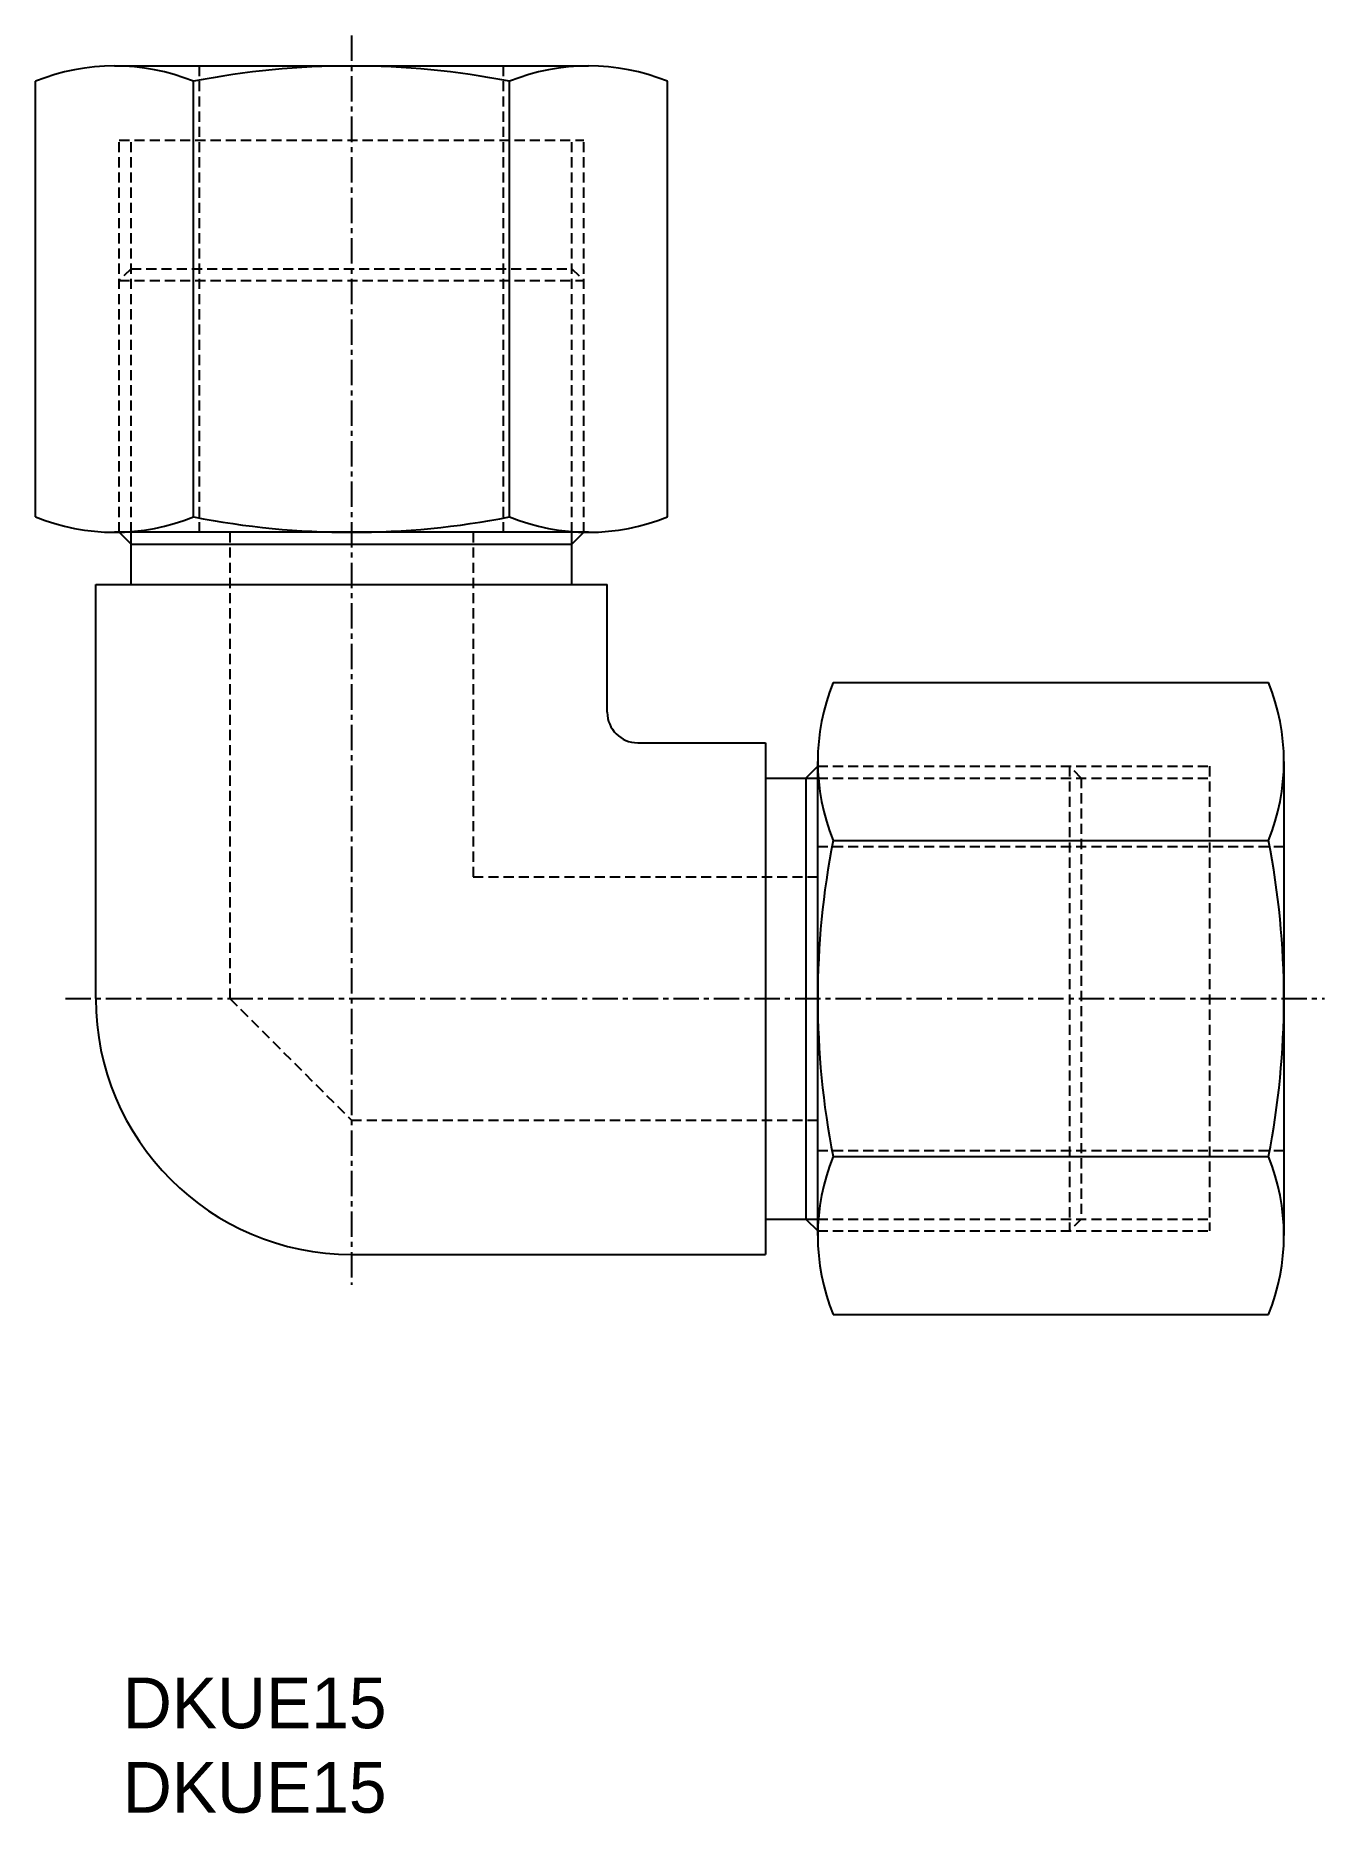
# Model space of a CAD drawing. Extents: x 171.5 to 235.1, y 194.1 to 281.8.
import ezdxf

# ---------------------------------------------------------------- set-up
doc = ezdxf.new("R2010")
doc.units = 0
doc.linetypes.add('CENTER', pattern=[2, 1.25, -0.25, 0.25, -0.25])
doc.linetypes.add('DASHED', pattern=[0.75, 0.5, -0.25])
doc.layers.get('0').update_dxf_attribs({"linetype": 'CONTINUOUS'})
doc.layers.add('CENTER', color=1, linetype='CENTER')

msp = doc.modelspace()

# ---------------------------------------------------------------- linework, layer by layer
for p, q in [((175.373, 280.283), (187.065, 280.283)), ((187.065, 280.283), (198.756, 280.283)), ((171.476, 258.04), (171.476, 279.526)), ((179.27, 258.04), (179.27, 279.526)), ((194.859, 258.04), (194.859, 279.526)), ((202.653, 258.04), (202.653, 279.526)), ((187.065, 257.283), (175.373, 257.283)), ((176.19, 256.702), (175.609, 257.283)), ((198.756, 257.283), (187.065, 257.283)), ((197.939, 256.702), (198.52, 257.283)), ((176.19, 254.702), (176.19, 256.702)), ((176.19, 256.702), (197.939, 256.702)), ((197.939, 254.702), (197.939, 256.702)), ((174.446, 254.702), (199.683, 254.702)), ((174.446, 234.283), (174.446, 254.702)), ((199.683, 248.402), (199.683, 254.702)), ((210.822, 249.872), (232.308, 249.872)), ((201.183, 246.902), (207.484, 246.902)), ((207.484, 246.902), (207.484, 221.665)), ((209.484, 245.158), (210.065, 245.739)), ((210.065, 234.283), (210.065, 245.975)), ((233.065, 245.975), (233.065, 234.283)), ((207.484, 245.158), (209.484, 245.158)), ((209.484, 245.158), (209.484, 223.409)), ((210.822, 242.078), (232.308, 242.078)), ((210.065, 222.592), (210.065, 234.283)), ((233.065, 234.283), (233.065, 222.592)), ((210.822, 226.489), (232.308, 226.489)), ((207.484, 223.409), (209.484, 223.409)), ((209.484, 223.409), (210.065, 222.828)), ((187.065, 221.665), (207.484, 221.665)), ((210.822, 218.695), (232.308, 218.695))]:
    msp.add_line(p, q)
at = {"color": 3, "linetype": 'DASHED'}
for p, q in [((179.565, 257.283), (179.565, 280.283)), ((194.565, 257.283), (194.565, 280.283)), ((175.609, 276.617), (198.52, 276.617)), ((175.609, 257.283), (175.609, 276.617)), ((176.19, 257.283), (176.19, 276.617)), ((197.939, 257.283), (197.939, 276.617)), ((198.52, 257.283), (198.52, 276.617)), ((176.19, 270.283), (175.609, 269.702)), ((176.19, 270.283), (197.939, 270.283)), ((197.939, 270.283), (198.52, 269.702)), ((175.609, 269.702), (198.52, 269.702)), ((181.065, 257.283), (181.065, 234.283)), ((193.065, 257.283), (193.065, 240.283)), ((210.065, 245.739), (229.398, 245.739)), ((222.484, 245.739), (222.484, 222.828)), ((223.065, 245.158), (222.484, 245.739)), ((229.398, 245.739), (229.398, 222.828)), ((210.065, 245.158), (229.398, 245.158)), ((223.065, 245.158), (223.065, 223.409)), ((210.065, 241.783), (233.065, 241.783)), ((193.065, 240.283), (210.065, 240.283)), ((181.065, 234.283), (187.065, 228.283)), ((187.065, 228.283), (210.065, 228.283)), ((210.065, 226.783), (233.065, 226.783)), ((210.065, 223.409), (229.398, 223.409)), ((210.065, 222.828), (229.398, 222.828)), ((223.065, 223.409), (222.484, 222.828))]:
    msp.add_line(p, q, dxfattribs=at)
at = {"color": 3, "linetype": 'CONTINUOUS'}
for p, q in [((176.19, 256.702), (176.19, 257.283)), ((197.939, 256.702), (197.939, 257.283)), ((209.484, 245.158), (210.065, 245.158)), ((209.484, 223.409), (210.065, 223.409))]:
    msp.add_line(p, q, dxfattribs=at)
for centre, radius, start, end in [((175.373, 269.874), 10.409, 68.01264, 111.98736), ((187.065, 239.783), 40.5, 78.9042, 101.0958), ((198.756, 269.874), 10.409, 68.01264, 111.98736), ((175.373, 267.692), 10.409, 248.01264, 291.98736), ((187.065, 297.783), 40.5, 258.9042, 281.0958), ((198.756, 267.692), 10.409, 248.01264, 291.98736), ((220.474, 245.975), 10.409, 158.01264, 201.98736), ((222.656, 245.975), 10.409, 338.01264, 21.98736), ((201.183, 248.402), 1.5, 180, 270), ((250.565, 234.283), 40.5, 168.9042, 191.0958), ((192.565, 234.283), 40.5, 348.9042, 11.0958), ((187.065, 234.283), 12.618, 180, 270), ((220.474, 222.592), 10.409, 158.01264, 201.98736), ((222.656, 222.592), 10.409, 338.01264, 21.98736)]:
    msp.add_arc(centre, radius, start, end)
at = {"layer": 'CENTER', "color": 1, "linetype": 'CENTER'}
for p, q in [((187.065, 281.783), (187.065, 220.165)), ((172.946, 234.283), (235.065, 234.283))]:
    msp.add_line(p, q, dxfattribs=at)

# ---------------------------------------------------------------- texts
for p in [(175.785, 198.292), (175.785, 194.126)]:
    msp.add_text('DKUE15', height=2.5).set_placement(p)

doc.saveas('drawing.dxf')
